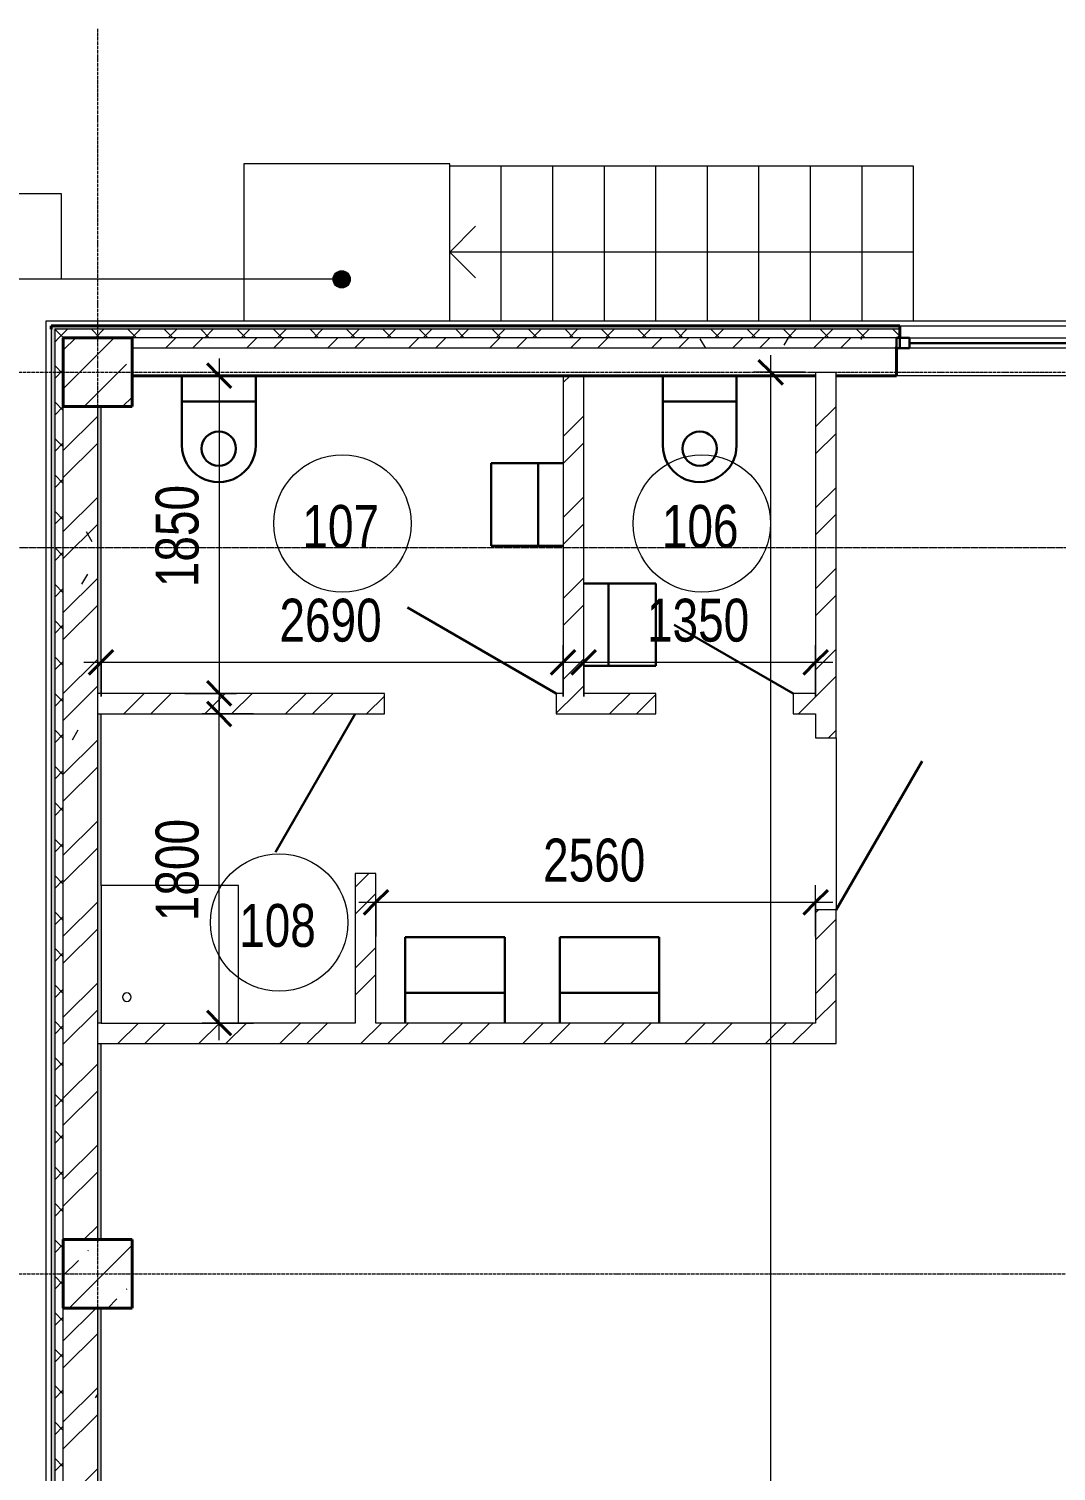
# Model space of a CAD drawing. Header units: millimetres. Extents: x -4800 to 63953, y -34112 to 23780.
# Drawn here: x 30301 to 36282, y 14600 to 23000 of the extents above; entities that cross this region are included whole.
import ezdxf

# ---------------------------------------------------------------- set-up
doc = ezdxf.new("R2010")
doc.units = ezdxf.units.MM
doc.linetypes.add('ADSK_Линия разреза', pattern=[20, 0, -10, 0, -10])
doc.linetypes.add('ADSK_Линия сетки', pattern=[25, 20, -2.5, 0, -2.5])
for name, color, linetype, lineweight in [('_ Окна', 7, 'Continuous', 30), ('Аннотация', 7, 'Continuous', 20), ('Двери', 7, 'Continuous', 18), ('Лестницы', 7, 'Continuous', 18), ('Марки помещений', 7, 'Continuous', 20), ('Несущие колонны', 7, 'Continuous', 18), ('Окна', 7, 'Continuous', 18), ('Оси', 7, 'Continuous', 9), ('Отметки', 7, 'Continuous', 9), ('Перекрытие', 7, 'Continuous', 18), ('Размеры', 7, 'Continuous', 9), ('Размеры-100', 7, 'Continuous', 9), ('Разрезы', 7, 'Continuous', 9), ('Сантехника', 7, 'Continuous', 18), ('Стены внутренние', 7, 'Continuous', 18), ('Стены наружные', 7, 'Continuous', 18), ('Стены отделка', 7, 'Continuous', 40), ('Стены перегородки', 7, 'Continuous', 40), ('Стены штриховка', 7, 'Continuous', 40), ('Стрелки вверх', 7, 'Continuous', 18)]:
    doc.layers.add(name, color=color, linetype=linetype, lineweight=lineweight)
doc.styles.add('Century Gothic_1', font='GOTHIC.TTF', dxfattribs={"width": 0.8, "height": 250})
doc.dimstyles.new('SK_Основной_2_5', dxfattribs={"dimscale": 304.8, "dimtxt": 261.042067, "dimasz": 0.463911, "dimexe": 0.328084, "dimexo": 0.984252, "dimgap": 0.164042, "dimtad": 1, "dimdec": 3, "dimrnd": 0.001, "dimdsep": 46, "dimtxsty": 'Century Gothic_1', "dimblk1": 'OBLIQUE', "dimblk2": 'OBLIQUE', "dimsah": 1, "dimcen": 0.09, "dimdle": 0.328084, "dimazin": 2, "dimtfac": 1, "dimtdec": 4, "dimtix": 1, "dimtmove": 0, "dimatfit": 3, "dimfxl": 1, "dimtvp": 1, "dimtolj": 1, "dimtzin": 0, "dimlwd": 20, "dimlwe": 20, "dimarcsym": 2})
pattern_1 = [(45, (30702.1, 0), (-224.5064, 224.5064), []), (45, (30926.6, 0), (-224.5064, 224.5064), [396.875, -79.375, 3.353, -76.022])]
pattern_2 = [(0, (30702.1, 0), (406.4, 101.6), [33.528, -271.272, 33.528, -271.272, -1625.6]), (0, (30702.1, 0), (406.4, 101.6), [-609.6, 33.528, -576.072, 33.528, -271.272, -711.2]), (0, (30702.1, 0), (406.4, 101.6), [-1524, 33.528, -169.672, 33.528, -474.472]), (120, (30854.5, 50.8), (-291.1882, 301.15272), [33.528, -271.272, 33.528, -271.272, -1625.6]), (120, (30854.5, 50.8), (-291.1882, 301.15272), [-609.6, 33.528, -576.072, 33.528, -271.272, -711.2]), (120, (30854.5, 50.8), (-291.1882, 301.15272), [-1524, 33.528, -169.672, 33.528, -474.472]), (240, (30905.3, 254), (-115.2118, -402.75272), [33.528, -271.272, 33.528, -271.272, -1625.6]), (240, (30905.3, 254), (-115.2118, -402.75272), [-609.6, 33.528, -576.072, 33.528, -271.272, -711.2]), (240, (30905.3, 254), (-115.2118, -402.75272), [-1524, 33.528, -169.672, 33.528, -474.472])]
pattern_3 = [(0, (30702.1, 0), (1625.6, 406.4), [67.056, -1152.144, 67.056, -1152.144, -6502.4]), (0, (30702.1, 0), (1625.6, 406.4), [-2438.4, 67.056, -2371.344, 67.056, -1152.144, -2844.8]), (0, (30702.1, 0), (1625.6, 406.4), [-6096, 67.056, -745.744, 67.056, -1964.944]), (120, (31311.7, 203.2), (-1164.753, 1204.611), [67.056, -1152.144, 67.056, -1152.144, -6502.4]), (120, (31311.7, 203.2), (-1164.753, 1204.611), [-2438.4, 67.056, -2371.344, 67.056, -1152.144, -2844.8]), (120, (31311.7, 203.2), (-1164.753, 1204.611), [-6096, 67.056, -745.744, 67.056, -1964.944]), (240, (31514.9, 1016), (-460.847, -1611.011), [67.056, -1152.144, 67.056, -1152.144, -6502.4]), (240, (31514.9, 1016), (-460.847, -1611.011), [-2438.4, 67.056, -2371.344, 67.056, -1152.144, -2844.8]), (240, (31514.9, 1016), (-460.847, -1611.011), [-6096, 67.056, -745.744, 67.056, -1964.944])]
pattern_4 = [(45, (30702.1, 0), (-235.7317, 235.7317), []), (45, (30859.26, 0), (-235.7317, 235.7317), [])]
pattern_5 = [(45, (30702.1, 0), (-106.066, 106.066), []), (135, (30702.1, 0), (-106.066, -106.066), [])]

# ---------------------------------------------------------------- blocks, each defined once
blk = doc.blocks.new('rehau_окно_однопольное_фрамуга_сверху - 1160х1760 _створка и глухое_-1072679-ПД_КР_О_ПЭ_01 Этаж')
at = {"layer": '_ Окна', "color": 5, "true_color": 0x0000ff}
for p, q in [((-600, 15), (-600, 75)), ((-600, 75), (-524, 75)), ((-524, 15), (-600, 15)), ((-524, 75), (-524, 15)), ((-524, 45), (524, 45)), ((524, 75), (524, 15)), ((600, 75), (524, 75)), ((524, 15), (600, 15)), ((600, 15), (600, 75))]:
    blk.add_line(p, q, dxfattribs=at)
at = {"layer": '_ Окна'}
for p, q in [((-580, 15), (-580, 75)), ((580, 15), (580, 75))]:
    blk.add_line(p, q, dxfattribs=at)
at = {"layer": 'Окна'}
for p, q in [((-600, 75), (-600, 15)), ((-524, 75), (-600, 75)), ((-600, 15), (-524, 15)), ((-524, 75), (524, 75)), ((524, 15), (-524, 15)), ((600, 75), (524, 75)), ((524, 15), (600, 15)), ((600, 15), (600, 75))]:
    blk.add_line(p, q, dxfattribs=at)
blk = doc.blocks.new('ADSK_КолоннаЖБ_Прямоугольная - 400x400 мм-1096394-ПД_КР_О_ПЭ_01 Этаж')
at = {"layer": 'Несущие колонны', "lineweight": 40}
for p, q in [((-200, 200), (200, 200)), ((-200, -200), (-200, 200)), ((200, 200), (200, -200)), ((200, -200), (-200, -200))]:
    blk.add_line(p, q, dxfattribs=at)
blk = doc.blocks.new('ADSK_Умывальник_Полукруглый_Керамический_ГОСТ30493-96 - 4-ой величины-982836-ПД_КР_О_ПЭ_01 Этаж')
at = {"layer": 'Сантехника', "lineweight": 30}
for p, q in [((2690, 17710), (3270, 17710)), ((2690, 17210), (2690, 17710)), ((3270, 17710), (3270, 17210)), ((2690, 17385), (3270, 17385))]:
    blk.add_line(p, q, dxfattribs=at)
blk = doc.blocks.new('ADSK_Умывальник_Полукруглый_Керамический_ГОСТ30493-96 - 2-ой величины-982839-ПД_КР_О_ПЭ_01 Этаж')
at = {"layer": 'Сантехника', "lineweight": 30}
for p, q in [((2290, 20470), (2710, 20470)), ((2290, 19990), (2290, 20470)), ((2565, 19990), (2565, 20470)), ((2710, 19990), (2290, 19990))]:
    blk.add_line(p, q, dxfattribs=at)
blk = doc.blocks.new('ADSK_Унитаз_ГОСТ30493-96 - С косым выпуском-982844-ПД_КР_О_ПЭ_01 Этаж')
at = {"layer": 'Сантехника', "lineweight": 30}
for p, q in [((405, 215), (0, 215)), ((150, -215), (150, 215)), ((0, -215), (405, -215))]:
    blk.add_line(p, q, dxfattribs=at)
blk.add_circle((424.5, 0), 100, dxfattribs=at)
blk.add_arc((405, 0), 215, 270, 90, dxfattribs=at)
blk = doc.blocks.new('SK_Дверь_1 - ДСВ_Л-985091-ПД_КР_О_ПЭ_01 Этаж')
at = {"layer": 'Двери', "lineweight": 30}
blk.add_line((500, 60), (-366, 560), dxfattribs=at)
blk = doc.blocks.new('SK_Дверь_1 - ДСВ_Л-984911-ПД_КР_О_ПЭ_01 Этаж')
at = {"layer": 'Двери', "lineweight": 30}
blk.add_line((400, 60), (-292.8, 460), dxfattribs=at)
blk = doc.blocks.new('SK_Дверь_1 - ДСВ_Л-984990-ПД_КР_О_ПЭ_01 Этаж')
at = {"layer": 'Двери', "lineweight": 30}
blk.add_line((500, 60), (-366, 560), dxfattribs=at)
blk = doc.blocks.new('SK_Дверь_1 - ДСВ_Л-1055571-ПД_КР_О_ПЭ_01 Этаж')
at = {"layer": 'Двери', "lineweight": 30}
blk.add_line((465, 60), (-340.4, 525), dxfattribs=at)
blk = doc.blocks.new('ADSK_Душевой_поддон_ГОСТ 23695-2016 - ПДСм 800 _h_445_-223348-ПД_КР_О_ПЭ_01 Этаж')
at = {"layer": 'Сантехника'}
for p, q in [((800, 0), (0, 0)), ((0, 0), (0, -800)), ((800, -800), (800, 0)), ((0, -800), (800, -800))]:
    blk.add_line(p, q, dxfattribs=at)
for start, end in [(90, 270), (270, 90)]:
    blk.add_arc((150, -150), 25, start, end, dxfattribs=at)
blk = doc.blocks.new('ADSK_Умывальник_Полукруглый_Керамический_ГОСТ30493-96 - 2-ой величины-228735-ПД_КР_О_ПЭ_01 Этаж')
at = {"layer": 'Сантехника', "lineweight": 30}
for p, q in [((3250, 19770), (2830, 19770)), ((2975, 19290), (2975, 19770)), ((3250, 19290), (3250, 19770)), ((2830, 19290), (3250, 19290))]:
    blk.add_line(p, q, dxfattribs=at)
blk = doc.blocks.new('DIMBLOCK38-ПД_КР_О_ПЭ_01 Этаж')
at = {"layer": 'Размеры-100', "lineweight": 20, "transparency": 16777216}
for p, q in [((34620.5, -80), (34620.5, 21100)), ((34820.6, 21000), (34520.5, 21000)), ((34620.5, 21000), (34820.6, 21000)), ((34820.6, 20), (34520.5, 20)), ((34620.5, 20), (34820.6, 20))]:
    blk.add_line(p, q, dxfattribs=at)
at = {"layer": 'Размеры-100', "lineweight": 40, "transparency": 16777216}
for p, q in [((34620.5, 21000), (34549.8, 21070.7)), ((34620.5, 21000), (34691.2, 20929.3)), ((34620.5, 20), (34549.8, 90.7)), ((34620.5, 20), (34691.2, -50.7))]:
    blk.add_line(p, q, dxfattribs=at)
at = {"layer": 'Размеры-100', "color": 0, "lineweight": 20, "transparency": 16777216, "insert": (34250.1, 10126.7), "char_height": 250, "width": 919.863, "attachment_point": 1, "rotation": 90, "line_spacing_factor": 0.984502, "style": 'Century Gothic_1'}
blk.add_mtext('20980', dxfattribs=at)
blk = doc.blocks.new('_Oblique')
at = {"color": 0, "linetype": 'ByBlock', "lineweight": -2}
blk.add_line((-0.5, -0.5), (0.5, 0.5), dxfattribs=at)
blk = doc.blocks.new('SK_Марка_Помещение_ОдноЗначение - Номер-247393-ПД_КР_О_ПЭ_01 Этаж')
at = {"layer": 'Марки помещений'}
blk.add_circle((0, 0), 4, dxfattribs=at)
blk = doc.blocks.new('DIMBLOCK45-ПД_КР_О_ПЭ_01 Этаж')
at = {"layer": 'Размеры-100', "lineweight": 20, "transparency": 16777216}
for p, q in [((30722.1, 19110.9), (30722.1, 19410.9)), ((33412.1, 19110.9), (33412.1, 19410.9)), ((30622.1, 19310.9), (33512.1, 19310.9)), ((30722.1, 19310.9), (30722.1, 19110.9)), ((33412.1, 19310.9), (33412.1, 19110.9))]:
    blk.add_line(p, q, dxfattribs=at)
at = {"layer": 'Размеры-100', "lineweight": 40, "transparency": 16777216}
for p, q in [((30722.1, 19310.9), (30792.8, 19381.6)), ((33412.1, 19310.9), (33482.8, 19381.6)), ((30722.1, 19310.9), (30651.4, 19240.2)), ((33412.1, 19310.9), (33341.4, 19240.2))]:
    blk.add_line(p, q, dxfattribs=at)
at = {"layer": 'Размеры-100', "color": 0, "lineweight": 20, "transparency": 16777216, "insert": (31760.5, 19681.3), "char_height": 250, "width": 735.89, "attachment_point": 1, "line_spacing_factor": 0.984502, "style": 'Century Gothic_1'}
blk.add_mtext('2690', dxfattribs=at)
blk = doc.blocks.new('DIMBLOCK46-ПД_КР_О_ПЭ_01 Этаж')
at = {"layer": 'Размеры-100', "lineweight": 20, "transparency": 16777216}
for p, q in [((33532.1, 19110.9), (33532.1, 19410.9)), ((34882.1, 19110.9), (34882.1, 19410.9)), ((33432.1, 19310.9), (34982.1, 19310.9)), ((33532.1, 19310.9), (33532.1, 19110.9)), ((34882.1, 19310.9), (34882.1, 19110.9))]:
    blk.add_line(p, q, dxfattribs=at)
at = {"layer": 'Размеры-100', "lineweight": 40, "transparency": 16777216}
for p, q in [((33532.1, 19310.9), (33602.8, 19381.6)), ((34882.1, 19310.9), (34952.8, 19381.6)), ((33532.1, 19310.9), (33461.4, 19240.2)), ((34882.1, 19310.9), (34811.4, 19240.2))]:
    blk.add_line(p, q, dxfattribs=at)
at = {"layer": 'Размеры-100', "color": 0, "lineweight": 20, "transparency": 16777216, "insert": (33900.5, 19681.3), "char_height": 250, "width": 735.89, "attachment_point": 1, "line_spacing_factor": 0.984502, "style": 'Century Gothic_1'}
blk.add_mtext('1350', dxfattribs=at)
blk = doc.blocks.new('DIMBLOCK47-ПД_КР_О_ПЭ_01 Этаж')
at = {"layer": 'Размеры-100', "lineweight": 40, "transparency": 16777216}
for p, q in [((31409.5, 20980), (31338.8, 21050.7)), ((31409.5, 20980), (31480.2, 20909.3)), ((31409.5, 19130), (31338.8, 19200.7)), ((31409.5, 19130), (31480.2, 19059.3))]:
    blk.add_line(p, q, dxfattribs=at)
at = {"layer": 'Размеры-100', "lineweight": 20, "transparency": 16777216}
for p, q in [((31409.5, 21080), (31409.5, 19030)), ((31209.5, 20980), (31509.5, 20980)), ((31409.5, 20980), (31209.5, 20980)), ((31209.5, 19130), (31509.5, 19130)), ((31409.5, 19130), (31209.5, 19130))]:
    blk.add_line(p, q, dxfattribs=at)
at = {"layer": 'Размеры-100', "color": 0, "lineweight": 20, "transparency": 16777216, "insert": (31039.1, 19748.4), "char_height": 250, "width": 735.89, "attachment_point": 1, "rotation": 90, "line_spacing_factor": 0.984502, "style": 'Century Gothic_1'}
blk.add_mtext('1850', dxfattribs=at)
blk = doc.blocks.new('DIMBLOCK48-ПД_КР_О_ПЭ_01 Этаж')
at = {"layer": 'Размеры-100', "lineweight": 40, "transparency": 16777216}
for p, q in [((31409.5, 19010), (31338.8, 19080.7)), ((31409.5, 19010), (31480.2, 18939.3)), ((31409.5, 17210), (31338.8, 17280.7)), ((31409.5, 17210), (31480.2, 17139.3))]:
    blk.add_line(p, q, dxfattribs=at)
at = {"layer": 'Размеры-100', "lineweight": 20, "transparency": 16777216}
for p, q in [((31409.5, 17110), (31409.5, 19110)), ((31609.6, 19010), (31309.5, 19010)), ((31409.5, 19010), (31609.6, 19010)), ((31609.6, 17210), (31309.5, 17210)), ((31409.5, 17210), (31609.6, 17210))]:
    blk.add_line(p, q, dxfattribs=at)
at = {"layer": 'Размеры-100', "color": 0, "lineweight": 20, "transparency": 16777216, "insert": (31039.1, 17803.4), "char_height": 250, "width": 735.89, "attachment_point": 1, "rotation": 90, "line_spacing_factor": 0.984502, "style": 'Century Gothic_1'}
blk.add_mtext('1800', dxfattribs=at)
blk = doc.blocks.new('DIMBLOCK49-ПД_КР_О_ПЭ_01 Этаж')
at = {"layer": 'Размеры-100', "lineweight": 20, "transparency": 16777216}
for p, q in [((32322.1, 17713.7), (32322.1, 18013.7)), ((34882.1, 17713.7), (34882.1, 18013.7)), ((32222.1, 17913.7), (34982.1, 17913.7)), ((32322.1, 17913.7), (32322.1, 17713.7)), ((34882.1, 17913.7), (34882.1, 17713.7))]:
    blk.add_line(p, q, dxfattribs=at)
at = {"layer": 'Размеры-100', "lineweight": 40, "transparency": 16777216}
for p, q in [((32322.1, 17913.7), (32392.8, 17984.4)), ((34882.1, 17913.7), (34952.8, 17984.4)), ((32322.1, 17913.7), (32251.4, 17843)), ((34882.1, 17913.7), (34811.4, 17843))]:
    blk.add_line(p, q, dxfattribs=at)
at = {"layer": 'Размеры-100', "color": 0, "lineweight": 20, "transparency": 16777216, "insert": (33295.5, 18284.2), "char_height": 250, "width": 735.89, "attachment_point": 1, "line_spacing_factor": 0.984502, "style": 'Century Gothic_1'}
blk.add_mtext('2560', dxfattribs=at)
blk = doc.blocks.new('Высотные отметки - Рамка-5093-ПД_КР_О_ПЭ_01 Этаж')
at = {"layer": 'Аннотация'}
for p, q in [((-6.5, 0), (-6.5, 5)), ((-6.5, 5), (6.5, 5)), ((6.5, 5), (6.5, 0)), ((6.5, 0), (-6.5, 0))]:
    blk.add_line(p, q, dxfattribs=at)

msp = doc.modelspace()

# ---------------------------------------------------------------- hatches: boundary and pattern name
at = {"layer": 'Несущие колонны', "lineweight": 9}
h = msp.add_hatch(dxfattribs=at)
h.set_pattern_fill('FP_4', color=256, style=0, pattern_type=2)
h.set_pattern_definition(pattern_1)
h.paths.add_polyline_path([(30502.1044, 20800), (30902.1044, 20800), (30902.1044, 21200), (30502.1044, 21200), (30502.1044, 20829.9581)], flags=0)
h = msp.add_hatch(dxfattribs=at)
h.set_pattern_fill('FP_4', color=256, style=0, pattern_type=2)
h.set_pattern_definition(pattern_1)
h.paths.add_polyline_path([(30902.1044, 15550), (30902.1044, 15950), (30502.1044, 15950), (30502.1044, 15550), (30722.1044, 15550)], flags=0)
at = {"layer": 'Отметки'}
h = msp.add_hatch(color=256, dxfattribs=at)
edge = h.paths.add_edge_path(flags=0)
edge.add_arc((32122.8828, 21541.3161), 50, 0, 360)
at = {"layer": 'Стены штриховка', "lineweight": 9}
h = msp.add_hatch(dxfattribs=at)
h.set_pattern_fill('FP_6', color=256, style=0, pattern_type=2)
h.set_pattern_definition(pattern_2)
h.paths.add_polyline_path([(39572.1044, 21250), (39572.1044, 21270), (38632.1044, 21270), (38632.1044, 21250), (38838.9392, 21250)], flags=0)
h.paths.add_polyline_path([(47810.2227, 21250), (47810.2227, 21270), (47032.1044, 21270), (47032.1044, 21250), (47789.5434, 21250)], flags=0)
h.paths.add_polyline_path([(35372.1044, 21250), (35372.1044, 21270), (30432.1044, 21270), (30432.1044, 21250), (32871.8697, 21250)], flags=0)
h.paths.add_polyline_path([(44932.1044, 21250), (45872.1044, 21250), (45872.1044, 21270), (44932.1044, 21270)], flags=0)
h.paths.add_polyline_path([(36532.1044, 21250), (37472.1044, 21250), (37472.1044, 21270), (36532.1044, 21270)], flags=0)
h.paths.add_polyline_path([(43314.2413, 21250), (43772.1044, 21250), (43772.1044, 21270), (42832.1044, 21270), (42832.1044, 21250)], flags=0)
h.paths.add_polyline_path([(41672.1044, 21250), (41672.1044, 21270), (40732.1044, 21270), (40732.1044, 21250)], flags=0)
h = msp.add_hatch(dxfattribs=at)
h.set_pattern_fill('FP_6', color=256, style=0, pattern_type=2)
h.set_pattern_definition(pattern_2)
h.paths.add_polyline_path([(30452.1044, 300), (30452.1044, 21250), (30432.1044, 21250), (30432.1044, 300)], flags=0)
h = msp.add_hatch(dxfattribs=at)
h.set_pattern_fill('FP_5', color=256, style=0, pattern_type=2)
h.set_pattern_definition(pattern_5)
h.paths.add_polyline_path([(30502.1044, 21200), (35372.1044, 21200), (35372.1044, 21250), (30452.1044, 21250), (30452.1044, 21200)], flags=0)
h.paths.add_polyline_path([(43314.2413, 21200), (43772.1044, 21200), (43772.1044, 21250), (42832.1044, 21250), (42832.1044, 21200), (43102.1044, 21200)], flags=0)
h.paths.add_polyline_path([(36802.1044, 21200), (37472.1044, 21200), (37472.1044, 21250), (36532.1044, 21250), (36532.1044, 21200), (36552.1044, 21200)], flags=0)
h.paths.add_polyline_path([(47810.2227, 21200), (47810.2227, 21250), (47032.1044, 21250), (47032.1044, 21200), (47789.5434, 21200)], flags=0)
h.paths.add_polyline_path([(44952.1044, 21200), (45872.1044, 21200), (45872.1044, 21250), (44932.1044, 21250), (44932.1044, 21200)], flags=0)
h.paths.add_polyline_path([(40752.1044, 21200), (41672.1044, 21200), (41672.1044, 21250), (40732.1044, 21250), (40732.1044, 21200)], flags=0)
h.paths.add_polyline_path([(39572.1044, 21200), (39572.1044, 21250), (38632.1044, 21250), (38632.1044, 21200), (39552.1044, 21200)], flags=0)
h = msp.add_hatch(dxfattribs=at)
h.set_pattern_fill('FP_5', color=256, style=0, pattern_type=2)
h.set_pattern_definition(pattern_5)
h.paths.add_polyline_path([(30472.1044, -200), (30502.1044, -200), (30502.1044, 21200), (30452.1044, 21200), (30452.1044, -200)], flags=0)
h = msp.add_hatch(dxfattribs=at)
h.set_pattern_fill('FP_7', color=256, style=0, pattern_type=2)
h.set_pattern_definition(pattern_3)
h.paths.add_polyline_path([(47072.1044, 21000), (47810.2227, 21000), (47810.2227, 21200), (47052.1044, 21200), (47052.1044, 21140), (47072.1044, 21140)], flags=0)
h.paths.add_polyline_path([(45832.1044, 21000), (45832.1044, 21140), (45852.1044, 21140), (45852.1044, 21200), (44952.1044, 21200), (44952.1044, 21140), (44972.1044, 21140), (44972.1044, 21000)], flags=0)
h.paths.add_polyline_path([(38672.1044, 21000), (39532.1044, 21000), (39532.1044, 21140), (39552.1044, 21140), (39552.1044, 21200), (38652.1044, 21200), (38652.1044, 21140), (38672.1044, 21140)], flags=0)
h.paths.add_polyline_path([(40772.1044, 21000), (41632.1044, 21000), (41632.1044, 21140), (41652.1044, 21140), (41652.1044, 21200), (40752.1044, 21200), (40752.1044, 21140), (40772.1044, 21140)], flags=0)
h.paths.add_polyline_path([(35352.1044, 21140), (35352.1044, 21200), (30902.1044, 21200), (30902.1044, 21140), (32871.8697, 21140)], flags=0)
h.paths.add_polyline_path([(37452.1044, 21140), (37452.1044, 21200), (37202.1044, 21200), (37202.1044, 21140), (37347.1718, 21140)], flags=0)
h.paths.add_polyline_path([(43502.1044, 21140), (43752.1044, 21140), (43752.1044, 21200), (43502.1044, 21200)], flags=0)
h.paths.add_polyline_path([(43102.1044, 21140), (43102.1044, 21200), (42852.1044, 21200), (42852.1044, 21140)], flags=0)
h.paths.add_polyline_path([(36802.1044, 21140), (36802.1044, 21200), (36552.1044, 21200), (36552.1044, 21140)], flags=0)
h = msp.add_hatch(dxfattribs=at)
h.set_pattern_fill('FP_3', color=256, style=0, pattern_type=2)
h.set_pattern_definition(pattern_4)
h.paths.add_polyline_path([(47072.1044, 21000), (47810.2227, 21000), (47810.2227, 21200), (47052.1044, 21200), (47052.1044, 21140), (47072.1044, 21140)], flags=0)
h.paths.add_polyline_path([(45832.1044, 21000), (45832.1044, 21140), (45852.1044, 21140), (45852.1044, 21200), (44952.1044, 21200), (44952.1044, 21140), (44972.1044, 21140), (44972.1044, 21000)], flags=0)
h.paths.add_polyline_path([(38672.1044, 21000), (39532.1044, 21000), (39532.1044, 21140), (39552.1044, 21140), (39552.1044, 21200), (38652.1044, 21200), (38652.1044, 21140), (38672.1044, 21140)], flags=0)
h.paths.add_polyline_path([(40772.1044, 21000), (41632.1044, 21000), (41632.1044, 21140), (41652.1044, 21140), (41652.1044, 21200), (40752.1044, 21200), (40752.1044, 21140), (40772.1044, 21140)], flags=0)
h.paths.add_polyline_path([(35352.1044, 21140), (35352.1044, 21200), (30902.1044, 21200), (30902.1044, 21140), (32871.8697, 21140)], flags=0)
h.paths.add_polyline_path([(37452.1044, 21140), (37452.1044, 21200), (37202.1044, 21200), (37202.1044, 21140), (37347.1718, 21140)], flags=0)
h.paths.add_polyline_path([(43502.1044, 21140), (43752.1044, 21140), (43752.1044, 21200), (43502.1044, 21200)], flags=0)
h.paths.add_polyline_path([(43102.1044, 21140), (43102.1044, 21200), (42852.1044, 21200), (42852.1044, 21140)], flags=0)
h.paths.add_polyline_path([(36802.1044, 21140), (36802.1044, 21200), (36552.1044, 21200), (36552.1044, 21140)], flags=0)
h = msp.add_hatch(dxfattribs=at)
h.set_pattern_fill('FP_3', color=256, style=0, pattern_type=2)
h.set_pattern_definition(pattern_4)
h.paths.add_polyline_path([(35002.1044, 17210), (35002.1044, 17870), (34882.1044, 17870), (34882.1044, 17210)], flags=0)
h.paths.add_polyline_path([(34882.1044, 18870), (35002.1044, 18870), (35002.1044, 21000), (34882.1044, 21000), (34882.1044, 19010)], flags=0)
h = msp.add_hatch(dxfattribs=at)
h.set_pattern_fill('FP_3', color=256, style=0, pattern_type=2)
h.set_pattern_definition(pattern_4)
h.paths.add_polyline_path([(33412.1044, 19130), (33532.1044, 19130), (33532.1044, 20980), (33412.1044, 20980), (33412.1044, 20829.9581)], flags=0)
h = msp.add_hatch(dxfattribs=at)
h.set_pattern_fill('FP_7', color=256, style=0, pattern_type=2)
h.set_pattern_definition(pattern_3)
h.paths.add_polyline_path([(30702.1044, 200), (30702.1044, 5050), (30502.1044, 5050), (30502.1044, 200), (30634.2186, 200)], flags=0)
h.paths.add_polyline_path([(30502.1044, 5450), (30702.1044, 5450), (30702.1044, 10300), (30502.1044, 10300), (30502.1044, 6087.6665)], flags=0)
h.paths.add_polyline_path([(30702.1044, 10700), (30702.1044, 15550), (30502.1044, 15550), (30502.1044, 10700)], flags=0)
h.paths.add_polyline_path([(30702.1044, 15950), (30702.1044, 20800), (30502.1044, 20800), (30502.1044, 15950)], flags=0)
h = msp.add_hatch(dxfattribs=at)
h.set_pattern_fill('FP_3', color=256, style=0, pattern_type=2)
h.set_pattern_definition(pattern_4)
h.paths.add_polyline_path([(30702.1044, 200), (30702.1044, 5050), (30502.1044, 5050), (30502.1044, 200), (30634.2186, 200)], flags=0)
h.paths.add_polyline_path([(30502.1044, 5450), (30702.1044, 5450), (30702.1044, 10300), (30502.1044, 10300), (30502.1044, 6087.6665)], flags=0)
h.paths.add_polyline_path([(30702.1044, 10700), (30702.1044, 15550), (30502.1044, 15550), (30502.1044, 10700)], flags=0)
h.paths.add_polyline_path([(30702.1044, 15950), (30702.1044, 20800), (30502.1044, 20800), (30502.1044, 15950)], flags=0)
h = msp.add_hatch(dxfattribs=at)
h.set_pattern_fill('FP_6', color=256, style=0, pattern_type=2)
h.set_pattern_definition(pattern_2)
h.paths.add_polyline_path([(30702.1044, 200), (30722.1044, 200), (30722.1044, 5050), (30702.1044, 5050), (30702.1044, 1664.9791)], flags=0)
h.paths.add_polyline_path([(30702.1044, 5450), (30722.1044, 5450), (30722.1044, 10300), (30702.1044, 10300), (30702.1044, 6087.6665)], flags=0)
h.paths.add_polyline_path([(30722.1044, 10700), (30722.1044, 15550), (30702.1044, 15550), (30702.1044, 10700)], flags=0)
h.paths.add_polyline_path([(30722.1044, 15950), (30722.1044, 17090), (30702.1044, 17090), (30702.1044, 15950)], flags=0)
h.paths.add_polyline_path([(30702.1044, 17210), (30722.1044, 17210), (30722.1044, 19010), (30702.1044, 19010), (30702.1044, 17312.6191)], flags=0)
h.paths.add_polyline_path([(30722.1044, 19130), (30722.1044, 20800), (30702.1044, 20800), (30702.1044, 19130)], flags=0)
h = msp.add_hatch(dxfattribs=at)
h.set_pattern_fill('FP_3', color=256, style=0, pattern_type=2)
h.set_pattern_definition(pattern_4)
h.paths.add_polyline_path([(33952.1044, 19010), (33952.1044, 19130), (33372.1044, 19130), (33372.1044, 19010)], flags=0)
h.paths.add_polyline_path([(30702.1044, 19010), (32372.1044, 19010), (32372.1044, 19130), (30702.1044, 19130)], flags=0)
h.paths.add_polyline_path([(34752.1044, 19010), (34882.1044, 19010), (34882.1044, 19130), (34752.1044, 19130)], flags=0)
h = msp.add_hatch(dxfattribs=at)
h.set_pattern_fill('FP_3', color=256, style=0, pattern_type=2)
h.set_pattern_definition(pattern_4)
h.paths.add_polyline_path([(32202.1044, 17210), (32322.1044, 17210), (32322.1044, 18080), (32202.1044, 18080), (32202.1044, 17881.4998)], flags=0)
h = msp.add_hatch(dxfattribs=at)
h.set_pattern_fill('FP_3', color=256, style=0, pattern_type=2)
h.set_pattern_definition(pattern_4)
h.paths.add_polyline_path([(30702.1044, 17090), (35002.1044, 17090), (35002.1044, 17210), (30702.1044, 17210), (30702.1044, 17144.3852)], flags=0)

# ---------------------------------------------------------------- linework, layer by layer
at = {"layer": 'Лестницы'}
for p, q in [((32752.1044, 22214.6), (31552.1044, 22214.6)), ((31552.1044, 22214.6), (31552.1044, 21300)), ((32752.1044, 22200), (32752.1044, 22214.6)), ((32752.1044, 21300), (32752.1044, 22200)), ((33052.1044, 22200), (32752.1044, 22200)), ((32752.1044, 21300), (32752.1044, 22200)), ((33352.1044, 22200), (33052.1044, 22200)), ((33052.1044, 21300), (33052.1044, 22200)), ((33052.1044, 21300), (33052.1044, 22200)), ((33652.1044, 22200), (33352.1044, 22200)), ((33352.1044, 21300), (33352.1044, 22200)), ((33352.1044, 21300), (33352.1044, 22200)), ((33952.1044, 22200), (33652.1044, 22200)), ((33652.1044, 21300), (33652.1044, 22200)), ((33652.1044, 21300), (33652.1044, 22200)), ((34252.1044, 22200), (33952.1044, 22200)), ((33952.1044, 21300), (33952.1044, 22200)), ((33952.1044, 21300), (33952.1044, 22200)), ((34552.1044, 22200), (34252.1044, 22200)), ((34252.1044, 21300), (34252.1044, 22200)), ((34252.1044, 21300), (34252.1044, 22200)), ((34852.1044, 22200), (34552.1044, 22200)), ((34552.1044, 21300), (34552.1044, 22200)), ((34552.1044, 21300), (34552.1044, 22200)), ((35152.1044, 22200), (34852.1044, 22200)), ((34852.1044, 21300), (34852.1044, 22200)), ((34852.1044, 21300), (34852.1044, 22200)), ((35452.1044, 22200), (35152.1044, 22200)), ((35152.1044, 21300), (35152.1044, 22200)), ((35152.1044, 21300), (35152.1044, 22200)), ((35452.1044, 21300), (35452.1044, 22200)), ((35452.1044, 21300), (35452.1044, 22200))]:
    msp.add_line(p, q, dxfattribs=at)
at = {"layer": 'Несущие колонны'}
for p, q in [((30902.1044, 21200), (30502.1044, 21200)), ((30502.1044, 21200), (30502.1044, 21140)), ((30902.1044, 21140), (30902.1044, 21200)), ((30502.1044, 21140), (30502.1044, 20980)), ((30902.1044, 20980), (30902.1044, 21140)), ((30502.1044, 20980), (30502.1044, 20800)), ((30502.1044, 20800), (30702.1044, 20800)), ((30702.1044, 20800), (30722.1044, 20800)), ((30702.1044, 15950), (30502.1044, 15950)), ((30502.1044, 15950), (30502.1044, 15550)), ((30722.1044, 15950), (30702.1044, 15950)), ((30502.1044, 15550), (30702.1044, 15550)), ((30702.1044, 15550), (30722.1044, 15550))]:
    msp.add_line(p, q, dxfattribs=at)
at = {"layer": 'Несущие колонны', "lineweight": 40}
for p, q in [((30902.1044, 20800), (30902.1044, 20980)), ((30722.1044, 20800), (30902.1044, 20800)), ((30902.1044, 15950), (30722.1044, 15950)), ((30902.1044, 15550), (30902.1044, 15950)), ((30722.1044, 15550), (30902.1044, 15550))]:
    msp.add_line(p, q, dxfattribs=at)
at = {"layer": 'Оси', "linetype": 'ADSK_Линия сетки'}
for p, q in [((30702.1044, -10000), (30702.1044, 23000)), ((26702.1044, 21000), (50702.1044, 21000)), ((26702.1044, 15750), (50702.1044, 15750))]:
    msp.add_line(p, q, dxfattribs=at)
at = {"layer": 'Отметки', "lineweight": 20}
msp.add_line((32122.8828, 21541.3161), (29839.1537, 21541.3161), dxfattribs=at)
at = {"layer": 'Отметки'}
msp.add_circle((32122.8828, 21541.3161), 50, dxfattribs=at)
at = {"layer": 'Перекрытие'}
msp.add_line((35002.1044, 18870), (35002.1044, 17870), dxfattribs=at)
at = {"layer": 'Разрезы', "linetype": 'ADSK_Линия разреза'}
msp.add_line((28585.4997, 19980), (51617.8103, 19980), dxfattribs=at)
at = {"layer": 'Стены внутренние'}
msp.add_line((34882.1044, 21000), (35002.1044, 21000), dxfattribs=at)
at = {"layer": 'Стены наружные'}
for p, q in [((30402.1044, 21300), (47810.2227, 21300)), ((30402.1044, 300), (30402.1044, 21300)), ((35372.1044, 21270), (36532.1044, 21270)), ((35352.1044, 21140), (30902.1044, 21140)), ((36552.1044, 20980), (35352.1044, 20980))]:
    msp.add_line(p, q, dxfattribs=at)
at = {"layer": 'Стены наружные', "lineweight": 40}
for p, q in [((35372.1044, 21270), (30432.1044, 21270)), ((30432.1044, 21250), (30432.1044, 21270)), ((35372.1044, 21270), (35372.1044, 21200)), ((35352.1044, 20980), (35352.1044, 21140)), ((34882.1044, 20980), (30902.1044, 20980)), ((35352.1044, 20980), (35002.1044, 20980))]:
    msp.add_line(p, q, dxfattribs=at)
at = {"layer": 'Стены отделка', "color": 8, "lineweight": 18, "true_color": 0x808080}
msp.add_line((30432.1044, 21250), (30432.1044, 300), dxfattribs=at)
at = {"layer": 'Стены отделка', "color": 8, "lineweight": 9, "true_color": 0x808080}
for p, q in [((30722.1044, 19130), (30722.1044, 20800)), ((30722.1044, 18010), (30722.1044, 19010)), ((30722.1044, 15950), (30722.1044, 17090)), ((30722.1044, 10700), (30722.1044, 15550))]:
    msp.add_line(p, q, dxfattribs=at)
at = {"layer": 'Стены перегородки', "lineweight": 18}
for p, q in [((34882.1044, 21000), (34882.1044, 19130)), ((35002.1044, 18870), (35002.1044, 21000)), ((33412.1044, 20980), (33412.1044, 19130)), ((33532.1044, 19130), (33532.1044, 20980)), ((30702.1044, 19130), (30702.1044, 20800)), ((32372.1044, 19130), (30702.1044, 19130)), ((32372.1044, 19010), (32372.1044, 19130)), ((33412.1044, 19130), (33372.1044, 19130)), ((33372.1044, 19130), (33372.1044, 19010)), ((33952.1044, 19130), (33532.1044, 19130)), ((33952.1044, 19010), (33952.1044, 19130)), ((34882.1044, 19130), (34752.1044, 19130)), ((34752.1044, 19130), (34752.1044, 19010)), ((30702.1044, 17210), (30702.1044, 19010)), ((30702.1044, 19010), (32372.1044, 19010)), ((33372.1044, 19010), (33952.1044, 19010)), ((34752.1044, 19010), (34882.1044, 19010)), ((34882.1044, 19010), (34882.1044, 18870)), ((34882.1044, 18870), (35002.1044, 18870)), ((32322.1044, 18080), (32202.1044, 18080)), ((32202.1044, 18080), (32202.1044, 17210)), ((32322.1044, 17210), (32322.1044, 18080)), ((34882.1044, 17870), (34882.1044, 17210)), ((35002.1044, 17870), (34882.1044, 17870)), ((35002.1044, 17090), (35002.1044, 17870)), ((30722.1044, 17210), (30702.1044, 17210)), ((32202.1044, 17210), (31522.1044, 17210)), ((34882.1044, 17210), (32322.1044, 17210)), ((30702.1044, 15950), (30702.1044, 17090)), ((30702.1044, 17090), (35002.1044, 17090)), ((30702.1044, 10700), (30702.1044, 15550))]:
    msp.add_line(p, q, dxfattribs=at)
at = {"layer": 'Стены штриховка', "lineweight": 18}
for p, q in [((30452.1044, 21250), (30452.1044, -200)), ((35372.1044, 21250), (30452.1044, 21250)), ((35352.1044, 21200), (30502.1044, 21200)), ((30902.1044, 21200), (30902.1044, 21140)), ((30502.1044, -200), (30502.1044, 20980)), ((30722.1044, 20800), (30502.1044, 20800)), ((30702.1044, 19010), (30702.1044, 19130)), ((30702.1044, 17090), (30702.1044, 17210)), ((30502.1044, 15950), (30722.1044, 15950)), ((30722.1044, 15550), (30502.1044, 15550))]:
    msp.add_line(p, q, dxfattribs=at)
at = {"layer": 'Стрелки вверх'}
for p, q in [((32752.1044, 21700), (32902.1044, 21850)), ((33052.1044, 21700), (32752.1044, 21700)), ((32752.1044, 21700), (32902.1044, 21550)), ((33352.1044, 21700), (33052.1044, 21700)), ((33652.1044, 21700), (33352.1044, 21700)), ((33952.1044, 21700), (33652.1044, 21700)), ((34252.1044, 21700), (33952.1044, 21700)), ((34552.1044, 21700), (34252.1044, 21700)), ((34852.1044, 21700), (34552.1044, 21700)), ((35152.1044, 21700), (34852.1044, 21700)), ((35452.1044, 21700), (35152.1044, 21700))]:
    msp.add_line(p, q, dxfattribs=at)

# ---------------------------------------------------------------- block references
at = {"layer": 'Двери'}
for name, p in [('SK_Дверь_1 - ДСВ_Л-984990-ПД_КР_О_ПЭ_01 Этаж', (32872.1044, 19070)), ('SK_Дверь_1 - ДСВ_Л-984911-ПД_КР_О_ПЭ_01 Этаж', (34352.1044, 19070))]:
    msp.add_blockref(name, p, dxfattribs=at)
for name, p, rotation in [('SK_Дверь_1 - ДСВ_Л-1055571-ПД_КР_О_ПЭ_01 Этаж', (32262.1044, 18545), 90.00000000000011), ('SK_Дверь_1 - ДСВ_Л-985091-ПД_КР_О_ПЭ_01 Этаж', (34942.1044, 18370), 270.0000000000001)]:
    msp.add_blockref(name, p, dxfattribs=dict(at, rotation=rotation))
at = {"layer": 'Марки помещений', "xscale": 99.99999999999993, "yscale": 99.99999999999993, "zscale": 99.99999999999993}
for p in [(32126.7578, 20119.3203), (34219.8149, 20119.3203), (31758.8406, 17795.5116)]:
    msp.add_blockref('SK_Марка_Помещение_ОдноЗначение - Номер-247393-ПД_КР_О_ПЭ_01 Этаж', p, dxfattribs=at)
at = {"layer": 'Несущие колонны', "lineweight": 40}
for p in [(30702.1044, 21000), (30702.1044, 15750)]:
    msp.add_blockref('ADSK_КолоннаЖБ_Прямоугольная - 400x400 мм-1096394-ПД_КР_О_ПЭ_01 Этаж', p, dxfattribs=at)
at = {"layer": 'Окна'}
msp.add_blockref('rehau_окно_однопольное_фрамуга_сверху - 1160х1760 _створка и глухое_-1072679-ПД_КР_О_ПЭ_01 Этаж', (35952.1044, 21125), dxfattribs=at)
at = {"layer": 'Отметки', "lineweight": 20, "xscale": 99.99999999999993, "yscale": 99.99999999999993, "zscale": 99.99999999999993}
msp.add_blockref('Высотные отметки - Рамка-5093-ПД_КР_О_ПЭ_01 Этаж', (29839.1537, 21541.3161), dxfattribs=at)
at = {"layer": 'Сантехника'}
for name, p, rotation in [('ADSK_Унитаз_ГОСТ30493-96 - С косым выпуском-982844-ПД_КР_О_ПЭ_01 Этаж', (31407.1044, 20980), 270.0000000000002), ('ADSK_Унитаз_ГОСТ30493-96 - С косым выпуском-982844-ПД_КР_О_ПЭ_01 Этаж', (34207.1044, 20980), 270.0000000000002), ('ADSK_Душевой_поддон_ГОСТ 23695-2016 - ПДСм 800 _h_445_-223348-ПД_КР_О_ПЭ_01 Этаж', (30722.1044, 17210), 89.9999999999995)]:
    msp.add_blockref(name, p, dxfattribs=dict(at, rotation=rotation))
for name, p in [('ADSK_Умывальник_Полукруглый_Керамический_ГОСТ30493-96 - 2-ой величины-982839-ПД_КР_О_ПЭ_01 Этаж', (30702.1044, 0)), ('ADSK_Умывальник_Полукруглый_Керамический_ГОСТ30493-96 - 2-ой величины-228735-ПД_КР_О_ПЭ_01 Этаж', (30702.1044, 0)), ('ADSK_Умывальник_Полукруглый_Керамический_ГОСТ30493-96 - 4-ой величины-982836-ПД_КР_О_ПЭ_01 Этаж', (29802.1044, 0)), ('ADSK_Умывальник_Полукруглый_Керамический_ГОСТ30493-96 - 4-ой величины-982836-ПД_КР_О_ПЭ_01 Этаж', (30702.1044, 0))]:
    msp.add_blockref(name, p, dxfattribs=at)

# ---------------------------------------------------------------- texts
at = {"layer": 'Марки помещений', "lineweight": 9, "char_height": 250, "width": 557.9745, "attachment_point": 1, "style": 'Century Gothic_1'}
for s, insert in [('107', (31893.9582, 20227.2502)), ('106', (33987.0153, 20227.2502)), ('108', (31526.041, 17903.4415))]:
    msp.add_mtext(s, dxfattribs=dict(at, insert=insert))

# ---------------------------------------------------------------- dimensions: what is measured, and where the dimension line sits
at = {"layer": 'Размеры', "lineweight": 20}
for base, p1, p2, override, picture, middle in [((34620.5411, 21000), (34520.5562, 20), (34520.5562, 21000), {"dimpost": '<>', "dimfxl": 20980}, 'DIMBLOCK38-ПД_КР_О_ПЭ_01 Этаж', (34439.2528, 10510)), ((31409.5361, 19130), (31509.521, 20980), (31509.521, 19130), {"dimpost": '<>', "dimfxl": 1850}, 'DIMBLOCK47-ПД_КР_О_ПЭ_01 Этаж', (31228.2479, 20055)), ((31409.5361, 19010), (31309.5512, 17210), (31309.5512, 19010), {"dimpost": '<>', "dimfxl": 1800}, 'DIMBLOCK48-ПД_КР_О_ПЭ_01 Этаж', (31228.2479, 18110))]:
    dim = msp.add_linear_dim(base=base, p1=p1, p2=p2, angle=90, dimstyle='SK_Основной_2_5', override=override, dxfattribs=at)
    dim.commit()
    dim.dimension.update_dxf_attribs({"geometry": picture, "text_midpoint": middle})
for base, p1, p2, override, picture, middle in [((33412.1044, 19310.883), (30722.1044, 19410.8679), (33412.1044, 19410.8679), {"dimpost": '<>', "dimfxl": 2690}, 'DIMBLOCK45-ПД_КР_О_ПЭ_01 Этаж', (32067.1044, 19492.1712)), ((34882.1044, 19310.883), (33532.1044, 19410.8679), (34882.1044, 19410.8679), {"dimpost": '<>', "dimfxl": 1350}, 'DIMBLOCK46-ПД_КР_О_ПЭ_01 Этаж', (34207.1044, 19492.1712)), ((34882.1044, 17913.7169), (32322.1044, 18013.7018), (34882.1044, 18013.7018), {"dimpost": '<>', "dimfxl": 2560}, 'DIMBLOCK49-ПД_КР_О_ПЭ_01 Этаж', (33602.1044, 18095.0051))]:
    dim = msp.add_linear_dim(base=base, p1=p1, p2=p2, dimstyle='SK_Основной_2_5', override=override, dxfattribs=at)
    dim.commit()
    dim.dimension.update_dxf_attribs({"geometry": picture, "text_midpoint": middle})

doc.saveas('drawing.dxf')
